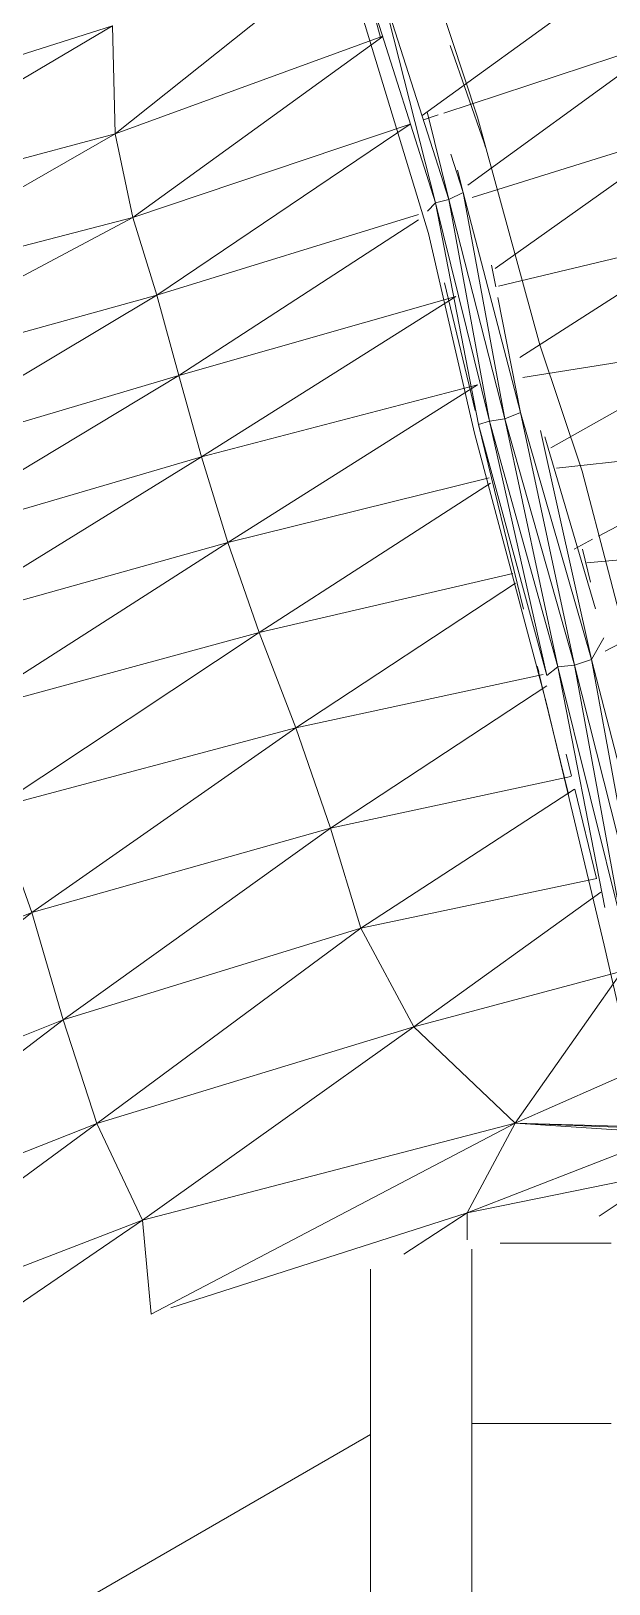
# Model space of a CAD drawing. Header units: millimetres. Extents: x -8591 to 7092, y -1621 to 14390.
# Drawn here: x -4814.4 to -4763.1, y 2885.7 to 3023.6 of the extents above; entities that cross this region are included whole.
import ezdxf

# ---------------------------------------------------------------- set-up
doc = ezdxf.new("R2010")
doc.units = ezdxf.units.MM
for name, color, linetype, lineweight in [('A-WALL', 113, 'Continuous', 9), ('A-WALL-PATT', 111, 'Continuous', 25), ('G-IMPT', 8, 'Continuous', 9), ('I-FURN', 30, 'Continuous', 9)]:
    doc.layers.add(name, color=color, linetype=linetype, lineweight=lineweight)

# ---------------------------------------------------------------- blocks, each defined once
blk = doc.blocks.new('Artificial banana plant 1500mm - Family 4__C1-728657-Begane grond')
at = {"layer": 'G-IMPT'}
for p, q in [((-367.74, 376.61), (-361.98, 359.09)), ((-367.74, 376.61), (-361.98, 359.09)), ((-394.14, 357.63), (-373.76, 373.9)), ((-394.14, 357.63), (-373.76, 373.9)), ((-347.46, 373.31), (-366.89, 359.25)), ((-347.46, 373.31), (-366.89, 359.25)), ((-370.69, 371.15), (-365.7, 351.5)), ((-370.69, 371.15), (-365.7, 351.5)), ((-370.69, 371.15), (-364.51, 351.79)), ((-370.69, 371.15), (-364.51, 351.79)), ((-371.82, 370.83), (-370.57, 366.19)), ((-371.82, 370.83), (-370.57, 366.19)), ((-371.82, 370.83), (-365.7, 351.5)), ((-371.82, 370.83), (-365.7, 351.5)), ((-372.55, 369.28), (-366.32, 348.76)), ((-372.55, 369.28), (-366.32, 348.76)), ((-424.31, 349.53), (-394.38, 367.2)), ((-424.31, 349.53), (-394.38, 367.2)), ((-421.77, 358.5), (-394.38, 367.2)), ((-421.77, 358.5), (-394.38, 367.2)), ((-394.14, 357.63), (-394.38, 367.2)), ((-394.14, 357.63), (-394.38, 367.2)), ((-394.14, 357.63), (-370.38, 366.29)), ((-394.14, 357.63), (-370.38, 366.29)), ((-392.56, 350.19), (-370.37, 366.26)), ((-392.56, 350.19), (-370.37, 366.26)), ((-344.97, 366.06), (-364.96, 359.46)), ((-344.97, 366.06), (-364.96, 359.46)), ((-364.39, 365.48), (-361.38, 356.82)), ((-364.39, 365.48), (-361.38, 356.82)), ((-344.97, 366.06), (-362.82, 353.07)), ((-344.97, 366.06), (-362.82, 353.07)), ((-365.46, 359.3), (-366.77, 358.87)), ((-365.46, 359.3), (-366.77, 358.87)), ((-366.44, 359.57), (-364.51, 351.79)), ((-366.44, 359.57), (-364.51, 351.79)), ((-361.98, 359.09), (-356.43, 338.87)), ((-361.98, 359.09), (-356.43, 338.87)), ((-424.31, 349.53), (-394.14, 357.63)), ((-424.31, 349.53), (-394.14, 357.63)), ((-419.07, 343.32), (-394.14, 357.63)), ((-419.07, 343.32), (-394.14, 357.63)), ((-392.56, 350.19), (-394.14, 357.63)), ((-392.56, 350.19), (-394.14, 357.63)), ((-392.56, 350.19), (-367.95, 358.48)), ((-392.56, 350.19), (-367.95, 358.48)), ((-390.42, 343.28), (-367.95, 358.48)), ((-390.42, 343.28), (-367.95, 358.48)), ((-342.94, 358.06), (-362.43, 351.96)), ((-342.94, 358.06), (-362.43, 351.96)), ((-342.94, 358.06), (-360.41, 345.65)), ((-342.94, 358.06), (-360.41, 345.65)), ((-364.33, 355.81), (-363.24, 352.41)), ((-364.33, 355.81), (-363.24, 352.41)), ((-361.27, 356.45), (-361.38, 356.82)), ((-363.74, 354.39), (-363.24, 352.41)), ((-363.74, 354.39), (-363.24, 352.41)), ((-365.7, 351.5), (-364.51, 351.79)), ((-365.7, 351.5), (-364.51, 351.79)), ((-364.51, 351.79), (-363.24, 352.41)), ((-364.51, 351.79), (-363.24, 352.41)), ((-364.51, 351.79), (-360.89, 332.09)), ((-364.51, 351.79), (-360.89, 332.09)), ((-364.51, 351.79), (-359.55, 332.3)), ((-364.51, 351.79), (-359.55, 332.3)), ((-363.24, 352.41), (-359.55, 332.3)), ((-363.24, 352.41), (-359.55, 332.3)), ((-363.24, 352.41), (-358.16, 332.88)), ((-363.24, 352.41), (-358.16, 332.88)), ((-390.42, 343.28), (-367.2, 350.47)), ((-390.42, 343.28), (-367.2, 350.47)), ((-366.42, 350.75), (-365.7, 351.5)), ((-366.42, 350.75), (-365.7, 351.5)), ((-365.7, 351.5), (-361.87, 331.82)), ((-365.7, 351.5), (-361.87, 331.82)), ((-365.7, 351.5), (-360.89, 332.09)), ((-365.7, 351.5), (-360.89, 332.09)), ((-421.8, 334.63), (-392.56, 350.19)), ((-421.8, 334.63), (-392.56, 350.19)), ((-419.07, 343.32), (-392.56, 350.19)), ((-419.07, 343.32), (-392.56, 350.19)), ((-390.42, 343.28), (-392.56, 350.19)), ((-390.42, 343.28), (-392.56, 350.19)), ((-388.48, 336.17), (-367.2, 349.99)), ((-388.48, 336.17), (-367.2, 349.99)), ((-366.32, 348.76), (-362.22, 331.04)), ((-366.32, 348.76), (-362.22, 331.04)), ((-341.34, 348.6), (-360.09, 344.09)), ((-341.34, 348.6), (-360.09, 344.09)), ((-341.34, 348.6), (-358.2, 337.75)), ((-341.34, 348.6), (-358.2, 337.75)), ((-360.73, 345.97), (-360.35, 344.02)), ((-360.73, 345.97), (-360.35, 344.02)), ((-364.89, 344.39), (-362.16, 333.05)), ((-364.89, 344.39), (-362.16, 333.05)), ((-421.8, 334.63), (-390.42, 343.28)), ((-421.8, 334.63), (-390.42, 343.28)), ((-415.95, 328.02), (-390.42, 343.28)), ((-415.95, 328.02), (-390.42, 343.28)), ((-390.42, 343.28), (-388.48, 336.17)), ((-390.42, 343.28), (-388.48, 336.17)), ((-388.48, 336.17), (-363.9, 343.17)), ((-388.48, 336.17), (-363.9, 343.17)), ((-363.9, 343.17), (-386.47, 328.93)), ((-363.9, 343.17), (-386.47, 328.93)), ((-360.16, 343.09), (-358.16, 332.88)), ((-360.16, 343.09), (-358.16, 332.88)), ((-357.95, 335.97), (-339.05, 339)), ((-357.95, 335.97), (-339.05, 339)), ((-356.43, 338.87), (-352.67, 327.66)), ((-356.43, 338.87), (-352.67, 327.66)), ((-339.05, 339), (-355.47, 329.73)), ((-339.05, 339), (-355.47, 329.73)), ((-415.95, 328.02), (-388.48, 336.17)), ((-415.95, 328.02), (-388.48, 336.17)), ((-413.67, 320.98), (-388.48, 336.17)), ((-413.67, 320.98), (-388.48, 336.17)), ((-388.48, 336.17), (-386.47, 328.93)), ((-388.48, 336.17), (-386.47, 328.93)), ((-361.96, 335.33), (-386.47, 328.93)), ((-361.96, 335.33), (-386.47, 328.93)), ((-361.96, 335.33), (-384.13, 321.34)), ((-361.96, 335.33), (-384.13, 321.34)), ((-359.55, 332.3), (-358.16, 332.88)), ((-359.55, 332.3), (-358.16, 332.88)), ((-358.16, 332.88), (-353.37, 310.42)), ((-358.16, 332.88), (-353.37, 310.42)), ((-358.16, 332.88), (-351.84, 310.93)), ((-358.16, 332.88), (-351.84, 310.93)), ((-362.22, 331.04), (-355.85, 307.03)), ((-362.22, 331.04), (-355.85, 307.03)), ((-361.87, 331.82), (-360.89, 332.09)), ((-361.87, 331.82), (-360.89, 332.09)), ((-361.87, 331.82), (-357.88, 315.41)), ((-361.87, 331.82), (-357.88, 315.41)), ((-361.87, 331.82), (-355.82, 309.52)), ((-361.87, 331.82), (-355.82, 309.52)), ((-360.89, 332.09), (-359.55, 332.3)), ((-360.89, 332.09), (-359.55, 332.3)), ((-360.89, 332.09), (-355.82, 309.52)), ((-360.89, 332.09), (-355.82, 309.52)), ((-360.89, 332.09), (-354.85, 310.3)), ((-360.89, 332.09), (-354.85, 310.3)), ((-359.55, 332.3), (-354.85, 310.3)), ((-359.55, 332.3), (-354.85, 310.3)), ((-359.55, 332.3), (-353.37, 310.42)), ((-359.55, 332.3), (-353.37, 310.42)), ((-356.38, 331.28), (-351.84, 310.93)), ((-356.38, 331.28), (-351.84, 310.93)), ((-356, 330.71), (-351.49, 315.43)), ((-356, 330.71), (-351.49, 315.43)), ((-354.96, 327.93), (-335.85, 330.02)), ((-354.96, 327.93), (-335.85, 330.02)), ((-335.85, 330.02), (-351.22, 321.9)), ((-335.85, 330.02), (-351.22, 321.9)), ((-413.67, 320.98), (-386.47, 328.93)), ((-413.67, 320.98), (-386.47, 328.93)), ((-410.96, 313.82), (-386.47, 328.93)), ((-410.96, 313.82), (-386.47, 328.93)), ((-384.13, 321.34), (-386.47, 328.93)), ((-384.13, 321.34), (-386.47, 328.93)), ((-384.13, 321.34), (-360.93, 327.08)), ((-384.13, 321.34), (-360.93, 327.08)), ((-352.67, 327.66), (-350.35, 318.73)), ((-352.67, 327.66), (-350.35, 318.73)), ((-381.35, 313.33), (-360.82, 326.61)), ((-381.35, 313.33), (-360.82, 326.61)), ((-410.96, 313.82), (-384.13, 321.34)), ((-410.96, 313.82), (-384.13, 321.34)), ((-407.95, 306.1), (-384.13, 321.34)), ((-407.95, 306.1), (-384.13, 321.34)), ((-381.35, 313.33), (-384.13, 321.34)), ((-381.35, 313.33), (-384.13, 321.34)), ((-351.75, 321.62), (-353.4, 320.75)), ((-351.75, 321.62), (-353.4, 320.75)), ((-332.43, 321.38), (-352.25, 319.51)), ((-332.43, 321.38), (-352.25, 319.51)), ((-332.43, 321.38), (-350.62, 311.67)), ((-332.43, 321.38), (-350.62, 311.67)), ((-352.65, 320.75), (-351.93, 317.8)), ((-352.65, 320.75), (-351.93, 317.8)), ((-381.35, 313.33), (-358.82, 318.57)), ((-381.35, 313.33), (-358.82, 318.57)), ((-350.35, 318.73), (-343.9, 293.87)), ((-378.09, 304.86), (-358.59, 317.73)), ((-378.09, 304.86), (-358.59, 317.73)), ((-407.95, 306.1), (-381.35, 313.33)), ((-407.95, 306.1), (-381.35, 313.33)), ((-404.82, 297.74), (-381.35, 313.33)), ((-404.82, 297.74), (-381.35, 313.33)), ((-378.09, 304.86), (-381.35, 313.33)), ((-378.09, 304.86), (-381.35, 313.33)), ((-351.84, 310.93), (-350.74, 312.87)), ((-351.84, 310.93), (-350.74, 312.87)), ((-356.66, 310.34), (-353.9, 298.98)), ((-356.66, 310.34), (-356.53, 309.88)), ((-355.82, 309.52), (-354.85, 310.3)), ((-355.82, 309.52), (-354.85, 310.3)), ((-354.85, 310.3), (-353.37, 310.42)), ((-354.85, 310.3), (-353.37, 310.42)), ((-354.85, 310.3), (-350.66, 288.92)), ((-354.85, 310.3), (-350.66, 288.92)), ((-354.85, 310.3), (-349.09, 287.2)), ((-354.85, 310.3), (-349.09, 287.2)), ((-353.37, 310.42), (-351.84, 310.93)), ((-353.37, 310.42), (-351.84, 310.93)), ((-353.37, 310.42), (-349.09, 287.2)), ((-353.37, 310.42), (-349.09, 287.2)), ((-353.37, 310.42), (-347.52, 287.36)), ((-353.37, 310.42), (-347.52, 287.36)), ((-351.84, 310.93), (-347.52, 287.36)), ((-351.84, 310.93), (-347.52, 287.36)), ((-351.84, 310.93), (-345.92, 287.93)), ((-351.84, 310.93), (-345.92, 287.93)), ((-378.09, 304.86), (-356.14, 309.61)), ((-378.09, 304.86), (-356.14, 309.61)), ((-375.03, 295.96), (-355.82, 308.59)), ((-375.03, 295.96), (-355.82, 308.59)), ((-355.85, 307.03), (-350.73, 285.56)), ((-355.85, 307.03), (-350.73, 285.56)), ((-404.82, 297.74), (-378.09, 304.86)), ((-404.82, 297.74), (-378.09, 304.86)), ((-401.52, 288.48), (-378.09, 304.86)), ((-401.52, 288.48), (-378.09, 304.86)), ((-375.03, 295.96), (-378.09, 304.86)), ((-375.03, 295.96), (-378.09, 304.86)), ((-354.1, 302.52), (-353.62, 300.57)), ((-354.1, 302.52), (-353.62, 300.57)), ((-353.67, 300.56), (-375.03, 295.96)), ((-353.67, 300.56), (-375.03, 295.96)), ((-353.35, 299.42), (-372.32, 287.09)), ((-353.35, 299.42), (-372.32, 287.09)), ((-353.34, 299.43), (-351.39, 291.49)), ((-353.34, 299.43), (-351.39, 291.49)), ((-401.52, 288.48), (-404.82, 297.74)), ((-401.52, 288.48), (-404.82, 297.74)), ((-401.52, 288.48), (-375.03, 295.96)), ((-401.52, 288.48), (-375.03, 295.96)), ((-398.75, 278.93), (-375.03, 295.96)), ((-398.75, 278.93), (-375.03, 295.96)), ((-372.32, 287.09), (-375.03, 295.96)), ((-372.32, 287.09), (-375.03, 295.96)), ((-351.36, 291.49), (-372.32, 287.09)), ((-351.36, 291.49), (-372.32, 287.09)), ((-351.03, 290.26), (-367.62, 278.31)), ((-351.03, 290.26), (-367.62, 278.31)), ((-431.41, 276.24), (-401.52, 288.48)), ((-431.41, 276.24), (-401.52, 288.48)), ((-429, 266.81), (-401.52, 288.48)), ((-429, 266.81), (-401.52, 288.48)), ((-398.75, 278.93), (-401.52, 288.48)), ((-398.75, 278.93), (-401.52, 288.48)), ((-398.75, 278.93), (-372.32, 287.09)), ((-398.75, 278.93), (-372.32, 287.09)), ((-395.75, 269.74), (-372.32, 287.09)), ((-395.75, 269.74), (-372.32, 287.09)), ((-367.62, 278.31), (-372.32, 287.09)), ((-367.62, 278.31), (-372.32, 287.09)), ((-350.73, 285.56), (-346.25, 266)), ((-350.73, 285.56), (-346.25, 266)), ((-349.14, 283.25), (-367.62, 278.31)), ((-349.14, 283.25), (-367.62, 278.31)), ((-349.14, 283.25), (-358.63, 269.77)), ((-349.14, 283.25), (-358.63, 269.77)), ((-429, 266.81), (-398.75, 278.93)), ((-429, 266.81), (-398.75, 278.93)), ((-426.96, 257.37), (-398.75, 278.93)), ((-426.96, 257.37), (-398.75, 278.93)), ((-395.75, 269.74), (-398.75, 278.93)), ((-395.75, 269.74), (-398.75, 278.93)), ((-367.62, 278.31), (-395.75, 269.74)), ((-367.62, 278.31), (-395.75, 269.74)), ((-367.62, 278.31), (-391.69, 261.14)), ((-367.62, 278.31), (-391.69, 261.14)), ((-367.62, 278.31), (-358.63, 269.77)), ((-367.62, 278.31), (-358.63, 269.77)), ((-346.43, 275.13), (-358.63, 269.77)), ((-346.43, 275.13), (-358.63, 269.77)), ((-426.96, 257.37), (-395.75, 269.74)), ((-426.96, 257.37), (-395.75, 269.74)), ((-424.7, 248.47), (-395.75, 269.74)), ((-424.7, 248.47), (-395.75, 269.74)), ((-391.69, 261.14), (-395.75, 269.74)), ((-391.69, 261.14), (-395.75, 269.74)), ((-358.63, 269.77), (-391.69, 261.14)), ((-358.63, 269.77), (-391.69, 261.14)), ((-358.63, 269.77), (-390.95, 252.79)), ((-358.63, 269.77), (-390.95, 252.79)), ((-358.63, 269.77), (-362.89, 261.8)), ((-358.63, 269.77), (-362.89, 261.8)), ((-344.88, 269.35), (-358.63, 269.77)), ((-344.88, 269.35), (-358.63, 269.77)), ((-345.63, 269.23), (-358.63, 269.77)), ((-345.63, 269.23), (-358.63, 269.77)), ((-344.75, 268.84), (-358.63, 269.77)), ((-344.75, 268.84), (-358.63, 269.77)), ((-344.75, 268.84), (-362.89, 261.8)), ((-344.75, 268.84), (-362.89, 261.8)), ((-345.34, 265.38), (-362.89, 261.8)), ((-345.34, 265.38), (-362.89, 261.8)), ((-345.34, 265.38), (-351.16, 261.51)), ((-345.34, 265.38), (-351.16, 261.51)), ((-424.7, 248.47), (-391.69, 261.14)), ((-424.7, 248.47), (-391.69, 261.14)), ((-414.94, 245.3), (-391.69, 261.14)), ((-414.94, 245.3), (-391.69, 261.14)), ((-390.95, 252.79), (-391.69, 261.14)), ((-390.95, 252.79), (-391.69, 261.14)), ((-362.89, 261.8), (-389.2, 253.36)), ((-362.89, 261.8), (-389.2, 253.36)), ((-362.89, 261.8), (-368.52, 258.14)), ((-362.89, 261.8), (-368.52, 258.14)), ((-362.89, 261.8), (-362.89, 259.4)), ((-362.89, 261.8), (-362.89, 259.4))]:
    blk.add_line(p, q, dxfattribs=at)
blk = doc.blocks.new('Artificial banana plant 1500mm - Family 4__C2-728658-Begane grond')
blk.add_blockref('Artificial banana plant 1500mm - Family 4__C1-728657-Begane grond', (0, 0))
blk = doc.blocks.new('Artificial banana plant 1500mm - Family 4-728656-Begane grond')
blk.add_blockref('Artificial banana plant 1500mm - Family 4__C2-728658-Begane grond', (0, 0))
blk = doc.blocks.new('Artificial banana plant 1500mm - Ny märkning-728662-Begane grond')
blk.add_blockref('Artificial banana plant 1500mm - Family 4-728656-Begane grond', (0, 0))

msp = doc.modelspace()

# ---------------------------------------------------------------- hatches: boundary and pattern name
at = {"layer": 'A-WALL-PATT', "lineweight": 9}
h = msp.add_hatch(dxfattribs=at)
h.set_pattern_fill('FP_9', color=256, angle=60, style=0, pattern_type=2)
h.set_pattern_definition([(150, (-4762.73, 6467.82), (-70, -121.2436), []), (210, (-4762.73, 6467.82), (70, -121.2436), [])])
h.paths.add_polyline_path([(-5019.23, 2095.37), (-4784.23, 2095.37), (-4784.23, 2914.39), (-4817.77, 2905.35), (-4838.89, 2897.44), (-4869.85, 2880.05), (-4874.28, 2879.96), (-4898.05, 2880.6), (-4910.06, 2884.11), (-4909.48, 2896.32), (-4906.11, 2909.33), (-4903.97, 2918.68), (-4899.82, 2945.31), (-4895.66, 2958.84), (-4895.06, 2964.4), (-4892.54, 2969.42), (-4887.5, 2983.15), (-4884.52, 2995.86), (-4881.85, 3005.55), (-4872.93, 3030.73), (-4870.32, 3053.32), (-4857.76, 3097.1), (-4852.67, 3104.12), (-4847.62, 3108.14), (-4833.9, 3113.95), (-4821.26, 3119.64), (-4820.56, 3122.04), (-4818.42, 3122.22), (-4812.65, 3124.25), (-4811.59, 3123.75), (-4809.92, 3120.18), (-4807.45, 3115.58), (-4806.69, 3115.58), (-4804.18, 3117.05), (-4800.64, 3122.49), (-4800.64, 3121.18), (-4799.17, 3122.04), (-4795.76, 3124.92), (-4791.69, 3125.22), (-4784.23, 3124.83), (-4784.23, 3301.87), (-4910.23, 3301.87), (-4910.23, 3248.87), (-5019.23, 3248.87), (-5019.23, 2116.87)])
h.paths.add_polyline_path([(-4809.61, 3043.43), (-4793.44, 3049.09), (-4793.93, 3048.75), (-4808.17, 3043.91)])
h.paths.add_polyline_path([(-4816.46, 4201.87), (-4784.23, 4201.87), (-4784.23, 5902.1), (-5019.23, 5902.1), (-5019.23, 4254.87), (-4910.23, 4254.87), (-4910.23, 4201.87)])
h.paths.add_polyline_path([(-4784.23, 5991.1), (-4784.23, 6368.37), (-5019.23, 6368.37), (-5019.23, 5991.1)])
h.paths.add_polyline_path([(-4784.23, 6457.37), (-4784.23, 8733.77), (-4910.23, 8733.77), (-4910.23, 8680.77), (-5019.23, 8680.77), (-5019.23, 6457.37)])
h.paths.add_polyline_path([(-4784.23, 9633.77), (-4784.23, 10840.27), (-5019.23, 10840.27), (-5019.23, 9686.77), (-4910.23, 9686.77), (-4910.23, 9633.77), (-4816.46, 9633.77)])
h = msp.add_hatch(dxfattribs=at)
h.set_pattern_fill('FP_8', color=256, angle=90, style=0, pattern_type=2)
h.set_pattern_definition([(180, (-4762.73, 6467.83), (-4e-13, -200), []), (180, (-4762.73, 6483.83), (-4e-13, -200), []), (180, (-4762.73, 6499.83), (-4e-13, -200), []), (180, (-4762.73, 6515.83), (-4e-13, -200), [])])
h.paths.add_polyline_path([(-4762.73, 2116.87), (-4763.7, 2575.37), (-4775.23, 2581.41), (-4775.23, 2116.87)])
h.paths.add_polyline_path([(-4762.73, 2612.55), (-4762.86, 2918.68), (-4775.23, 2915.27), (-4774.23, 2627.43), (-4763.49, 2613.79), (-4762.93, 2612.89)])
h.paths.add_polyline_path([(-4762.73, 3112.42), (-4762.73, 3301.87), (-4775.23, 3301.87), (-4775.23, 3120.56), (-4771.58, 3119.17), (-4770.65, 3117.35), (-4767.56, 3115.72), (-4764.87, 3114.25), (-4762.77, 3112.46)])
h.paths.add_polyline_path([(-4762.73, 4201.87), (-4762.73, 5902.1), (-4775.23, 5902.1), (-4775.23, 4201.87)])
h.paths.add_polyline_path([(-4762.73, 5991.1), (-4762.73, 6368.37), (-4775.23, 6368.37), (-4775.23, 5991.1)])
h.paths.add_polyline_path([(-4775.23, 6457.37), (-4762.73, 6457.37), (-4762.73, 8733.77), (-4775.23, 8733.77), (-4775.23, 6789.16)])
h.paths.add_polyline_path([(-4775.23, 9633.77), (-4762.73, 9633.77), (-4762.73, 10818.77), (-4775.23, 10818.77), (-4775.23, 9707.08)])

# ---------------------------------------------------------------- linework, layer by layer
at = {"layer": 'A-WALL'}
for p, q in [((-4775.23, 2915.44), (-4775.23, 2628.55)), ((-4784.23, 2913.67), (-4784.23, 2095.37))]:
    msp.add_line(p, q, dxfattribs=at)

# ---------------------------------------------------------------- block references
at = {"layer": 'I-FURN'}
msp.add_blockref('Artificial banana plant 1500mm - Ny märkning-728662-Begane grond', (-4412.76, 2656.87), dxfattribs=at)

doc.saveas('drawing.dxf')
